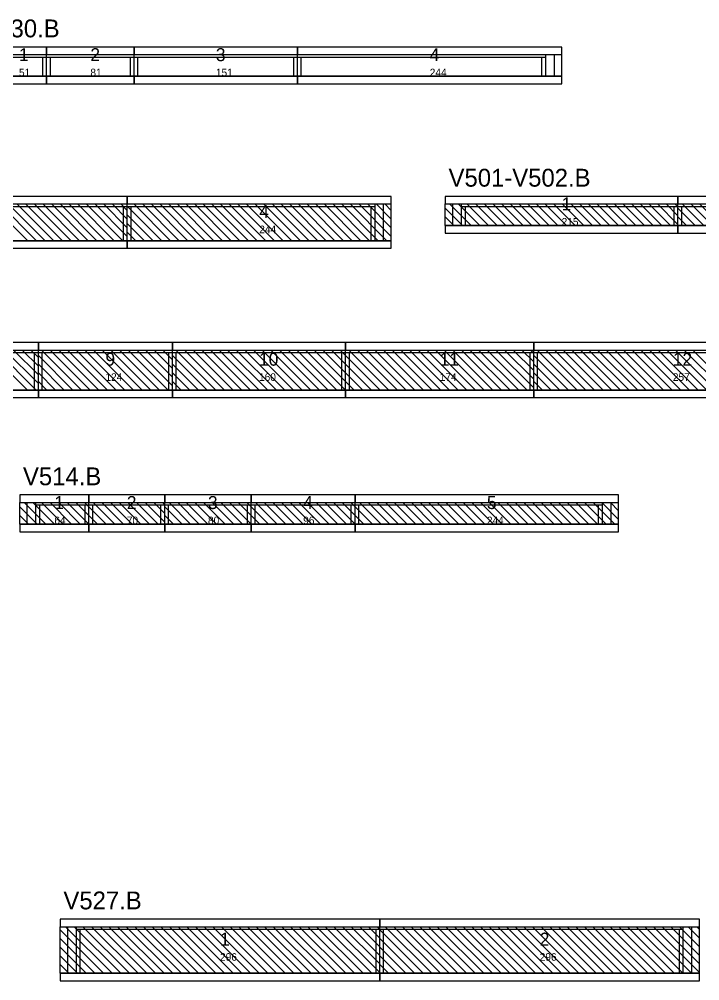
# Model space of a CAD drawing. Header units: metres. Extents: x -10 to 74425, y -2037 to 26.
# Drawn here: x 2828 to 3457, y -878 to 11 of the extents above; entities that cross this region are included whole.
import ezdxf

# ---------------------------------------------------------------- set-up
doc = ezdxf.new("R2010")
doc.units = ezdxf.units.M
doc.layers.add('VIGAS', color=7, linetype='Continuous')

msp = doc.modelspace()

# ---------------------------------------------------------------- linework, layer by layer
at = {"layer": 'VIGAS'}
for p, q in [((2802, -22), (2853, -22)), ((2817, -24.2), (2853, -24.2)), ((2849.5, -42), (2849.5, -24.2)), ((2853, -42), (2853, -22)), ((2853, -42), (2853, -22)), ((2853, -22), (2934, -22)), ((2853, -42), (2853, -22)), ((2853, -42), (2853, -22)), ((2853, -42), (2853, -22)), ((2853, -24.2), (2934, -24.2)), ((2856.5, -42), (2856.5, -24.2)), ((2930.5, -42), (2930.5, -24.2)), ((2934, -42), (2934, -22)), ((2934, -42), (2934, -22)), ((2934, -22), (3085, -22)), ((2934, -42), (2934, -22)), ((2934, -42), (2934, -22)), ((2934, -42), (2934, -22)), ((2934, -24.2), (3085, -24.2)), ((2937.5, -42), (2937.5, -24.2)), ((3081.5, -42), (3081.5, -24.2)), ((3085, -42), (3085, -22)), ((3085, -42), (3085, -22)), ((3085, -22), (3329.4, -22)), ((3085, -42), (3085, -22)), ((3085, -42), (3085, -22)), ((3085, -42), (3085, -22)), ((3085, -24.2), (3314.4, -24.2)), ((3088.5, -42), (3088.5, -24.2)), ((3310.9, -42), (3310.9, -24.2)), ((3314.4, -42), (3314.4, -22)), ((3322.4, -42), (3322.4, -22)), ((3329.4, -42), (3329.4, -22)), ((2802, -42), (2853, -42)), ((2849.5, -42), (2853, -42)), ((2853, -42), (2934, -42)), ((2853, -42), (2856.5, -42)), ((2930.5, -42), (2934, -42)), ((2934, -42), (3085, -42)), ((2934, -42), (2937.5, -42)), ((3081.5, -42), (3085, -42)), ((3085, -42), (3329.4, -42)), ((3085, -42), (3088.5, -42)), ((3310.9, -42), (3314.4, -42)), ((2683.6, -160), (2927.6, -160)), ((2683.6, -162.2), (2927.6, -162.2)), ((2835.6, -194), (2801.6, -160)), ((2843.6, -194), (2809.6, -160)), ((2851.6, -194), (2817.6, -160)), ((2859.6, -194), (2825.6, -160)), ((2867.6, -194), (2833.6, -160)), ((2875.6, -194), (2841.6, -160)), ((2883.6, -194), (2849.6, -160)), ((2891.6, -194), (2857.6, -160)), ((2899.6, -194), (2865.6, -160)), ((2907.6, -194), (2873.6, -160)), ((2915.6, -194), (2881.6, -160)), ((2923.6, -194), (2889.6, -160)), ((2927.6, -190), (2897.6, -160)), ((2927.6, -182), (2905.6, -160)), ((2927.6, -174), (2913.6, -160)), ((2927.6, -166), (2921.6, -160)), ((2924.1, -194), (2924.1, -162.2)), ((2927.6, -194), (2927.6, -160)), ((2927.6, -194), (2927.6, -160)), ((2927.6, -160), (3171.6, -160)), ((2927.6, -194), (2927.6, -160)), ((2927.6, -194), (2927.6, -160)), ((2927.6, -194), (2927.6, -160)), ((2959.6, -194), (2927.6, -162)), ((2927.6, -162.2), (3156.6, -162.2)), ((2931.1, -194), (2931.1, -162.2)), ((2967.6, -194), (2933.6, -160)), ((2975.6, -194), (2941.6, -160)), ((2983.6, -194), (2949.6, -160)), ((2991.6, -194), (2957.6, -160)), ((2999.6, -194), (2965.6, -160)), ((3007.6, -194), (2973.6, -160)), ((3015.6, -194), (2981.6, -160)), ((3023.6, -194), (2989.6, -160)), ((3031.6, -194), (2997.6, -160)), ((3039.6, -194), (3005.6, -160)), ((3047.6, -194), (3013.6, -160)), ((3055.6, -194), (3021.6, -160)), ((3063.6, -194), (3029.6, -160)), ((3071.6, -194), (3037.6, -160)), ((3079.6, -194), (3045.6, -160)), ((3087.6, -194), (3053.6, -160)), ((3095.6, -194), (3061.6, -160)), ((3103.6, -194), (3069.6, -160)), ((3111.6, -194), (3077.6, -160)), ((3119.6, -194), (3085.6, -160)), ((3127.6, -194), (3093.6, -160)), ((3135.6, -194), (3101.6, -160)), ((3143.6, -194), (3109.6, -160)), ((3151.6, -194), (3117.6, -160)), ((3159.6, -194), (3125.6, -160)), ((3167.6, -194), (3133.6, -160)), ((3171.6, -190), (3141.6, -160)), ((3171.6, -182), (3149.6, -160)), ((3153.1, -194), (3153.1, -162.2)), ((3156.6, -194), (3156.6, -160)), ((3171.6, -174), (3157.6, -160)), ((3164.6, -194), (3164.6, -160)), ((3171.6, -166), (3165.6, -160)), ((3171.6, -194), (3171.6, -160)), ((3221.6, -160), (3436.6, -160)), ((3221.6, -180), (3221.6, -160)), ((3237.6, -180), (3221.6, -164)), ((3245.6, -180), (3225.6, -160)), ((3228.6, -180), (3228.6, -160)), ((3253.6, -180), (3233.6, -160)), ((3236.6, -180), (3236.6, -160)), ((3236.6, -162.2), (3436.6, -162.2)), ((3240.1, -180), (3240.1, -162.2)), ((3261.6, -180), (3241.6, -160)), ((3269.6, -180), (3249.6, -160)), ((3277.6, -180), (3257.6, -160)), ((3285.6, -180), (3265.6, -160)), ((3293.6, -180), (3273.6, -160)), ((3301.6, -180), (3281.6, -160)), ((3309.6, -180), (3289.6, -160)), ((3317.6, -180), (3297.6, -160)), ((3325.6, -180), (3305.6, -160)), ((3333.6, -180), (3313.6, -160)), ((3341.6, -180), (3321.6, -160)), ((3349.6, -180), (3329.6, -160)), ((3357.6, -180), (3337.6, -160)), ((3365.6, -180), (3345.6, -160)), ((3373.6, -180), (3353.6, -160)), ((3381.6, -180), (3361.6, -160)), ((3389.6, -180), (3369.6, -160)), ((3397.6, -180), (3377.6, -160)), ((3405.6, -180), (3385.6, -160)), ((3413.6, -180), (3393.6, -160)), ((3421.6, -180), (3401.6, -160)), ((3429.6, -180), (3409.6, -160)), ((3436.6, -179), (3417.6, -160)), ((3436.6, -171), (3425.6, -160)), ((3433.1, -180), (3433.1, -162.2)), ((3436.6, -163), (3433.6, -160)), ((3436.6, -180), (3436.6, -160)), ((3436.6, -180), (3436.6, -160)), ((3436.6, -160), (3680.6, -160)), ((3436.6, -180), (3436.6, -160)), ((3436.6, -180), (3436.6, -160)), ((3436.6, -180), (3436.6, -160)), ((3436.6, -162.2), (3680.6, -162.2)), ((3452.6, -180), (3436.6, -164)), ((3440.1, -180), (3440.1, -162.2)), ((3460.6, -180), (3440.6, -160)), ((3468.6, -180), (3448.6, -160)), ((3476.6, -180), (3456.6, -160)), ((2951.6, -194), (2927.6, -170)), ((3229.6, -180), (3221.6, -172)), ((3444.6, -180), (3436.6, -172)), ((2943.6, -194), (2927.6, -178)), ((2935.6, -194), (2927.6, -186)), ((3221.6, -180), (3436.6, -180)), ((3221.6, -180), (3221.6, -180)), ((3236.6, -180), (3240.1, -180)), ((3433.1, -180), (3436.6, -180)), ((3436.6, -180), (3680.6, -180)), ((3436.6, -180), (3440.1, -180)), ((3436.6, -180), (3436.6, -180)), ((2683.6, -194), (2927.6, -194)), ((2924.1, -194), (2927.6, -194)), ((2927.6, -194), (3171.6, -194)), ((2927.6, -194), (2931.1, -194)), ((2927.6, -194), (2927.6, -194)), ((3153.1, -194), (3156.6, -194)), ((2723.4, -295), (2845.4, -295)), ((2723.4, -297.2), (2845.4, -297.2)), ((2835.4, -332), (2798.4, -295)), ((2843.4, -332), (2806.4, -295)), ((2845.4, -326), (2814.4, -295)), ((2845.4, -318), (2822.4, -295)), ((2845.4, -310), (2830.4, -295)), ((2845.4, -302), (2838.4, -295)), ((2841.9, -332), (2841.9, -297.2)), ((2845.4, -332), (2845.4, -295)), ((2845.4, -332), (2845.4, -295)), ((2845.4, -295), (2969.4, -295)), ((2845.4, -332), (2845.4, -295)), ((2845.4, -332), (2845.4, -295)), ((2845.4, -332), (2845.4, -295)), ((2845.4, -297.2), (2969.4, -297.2)), ((2877.4, -332), (2845.4, -300)), ((2885.4, -332), (2848.4, -295)), ((2848.9, -332), (2848.9, -297.2)), ((2893.4, -332), (2856.4, -295)), ((2901.4, -332), (2864.4, -295)), ((2909.4, -332), (2872.4, -295)), ((2917.4, -332), (2880.4, -295)), ((2925.4, -332), (2888.4, -295)), ((2933.4, -332), (2896.4, -295)), ((2941.4, -332), (2904.4, -295)), ((2949.4, -332), (2912.4, -295)), ((2957.4, -332), (2920.4, -295)), ((2965.4, -332), (2928.4, -295)), ((2969.4, -328), (2936.4, -295)), ((2969.4, -320), (2944.4, -295)), ((2969.4, -312), (2952.4, -295)), ((2969.4, -304), (2960.4, -295)), ((2965.9, -332), (2965.9, -297.2)), ((2969.4, -296), (2968.4, -295)), ((2969.4, -332), (2969.4, -295)), ((2969.4, -332), (2969.4, -295)), ((2969.4, -295), (3129.4, -295)), ((2969.4, -332), (2969.4, -295)), ((2969.4, -332), (2969.4, -295)), ((2969.4, -332), (2969.4, -295)), ((2969.4, -297.2), (3129.4, -297.2)), ((3001.4, -332), (2969.4, -300)), ((3009.4, -332), (2972.4, -295)), ((2972.9, -332), (2972.9, -297.2)), ((3017.4, -332), (2980.4, -295)), ((3025.4, -332), (2988.4, -295)), ((3033.4, -332), (2996.4, -295)), ((3041.4, -332), (3004.4, -295)), ((3049.4, -332), (3012.4, -295)), ((3057.4, -332), (3020.4, -295)), ((3065.4, -332), (3028.4, -295)), ((3073.4, -332), (3036.4, -295)), ((3081.4, -332), (3044.4, -295)), ((3089.4, -332), (3052.4, -295)), ((3097.4, -332), (3060.4, -295)), ((3105.4, -332), (3068.4, -295)), ((3113.4, -332), (3076.4, -295)), ((3121.4, -332), (3084.4, -295)), ((3129.4, -332), (3092.4, -295)), ((3129.4, -324), (3100.4, -295)), ((3129.4, -316), (3108.4, -295)), ((3129.4, -308), (3116.4, -295)), ((3129.4, -300), (3124.4, -295)), ((3125.9, -332), (3125.9, -297.2)), ((3129.4, -332), (3129.4, -295)), ((3129.4, -332), (3129.4, -295)), ((3129.4, -295), (3303.4, -295)), ((3129.4, -332), (3129.4, -295)), ((3129.4, -332), (3129.4, -295)), ((3129.4, -332), (3129.4, -295)), ((3129.4, -297.2), (3303.4, -297.2)), ((3161.4, -332), (3129.4, -300)), ((3169.4, -332), (3132.4, -295)), ((3132.9, -332), (3132.9, -297.2)), ((3177.4, -332), (3140.4, -295)), ((3185.4, -332), (3148.4, -295)), ((3193.4, -332), (3156.4, -295)), ((3201.4, -332), (3164.4, -295)), ((3209.4, -332), (3172.4, -295)), ((3217.4, -332), (3180.4, -295)), ((3225.4, -332), (3188.4, -295)), ((3233.4, -332), (3196.4, -295)), ((3241.4, -332), (3204.4, -295)), ((3249.4, -332), (3212.4, -295)), ((3257.4, -332), (3220.4, -295)), ((3265.4, -332), (3228.4, -295)), ((3273.4, -332), (3236.4, -295)), ((3281.4, -332), (3244.4, -295)), ((3289.4, -332), (3252.4, -295)), ((3297.4, -332), (3260.4, -295)), ((3303.4, -330), (3268.4, -295)), ((3303.4, -322), (3276.4, -295)), ((3303.4, -314), (3284.4, -295)), ((3303.4, -306), (3292.4, -295)), ((3299.9, -332), (3299.9, -297.2)), ((3303.4, -298), (3300.4, -295)), ((3303.4, -332), (3303.4, -295)), ((3303.4, -332), (3303.4, -295)), ((3303.4, -295), (3560.4, -295)), ((3303.4, -332), (3303.4, -295)), ((3303.4, -332), (3303.4, -295)), ((3303.4, -332), (3303.4, -295)), ((3303.4, -297.2), (3545.4, -297.2)), ((3335.4, -332), (3303.4, -300)), ((3343.4, -332), (3306.4, -295)), ((3306.9, -332), (3306.9, -297.2)), ((3351.4, -332), (3314.4, -295)), ((3359.4, -332), (3322.4, -295)), ((3367.4, -332), (3330.4, -295)), ((3375.4, -332), (3338.4, -295)), ((3383.4, -332), (3346.4, -295)), ((3391.4, -332), (3354.4, -295)), ((3399.4, -332), (3362.4, -295)), ((3407.4, -332), (3370.4, -295)), ((3415.4, -332), (3378.4, -295)), ((3423.4, -332), (3386.4, -295)), ((3431.4, -332), (3394.4, -295)), ((3439.4, -332), (3402.4, -295)), ((3447.4, -332), (3410.4, -295)), ((3455.4, -332), (3418.4, -295)), ((3463.4, -332), (3426.4, -295)), ((3471.4, -332), (3434.4, -295)), ((3479.4, -332), (3442.4, -295)), ((3487.4, -332), (3450.4, -295)), ((2869.4, -332), (2845.4, -308)), ((2993.4, -332), (2969.4, -308)), ((3153.4, -332), (3129.4, -308)), ((3327.4, -332), (3303.4, -308)), ((2861.4, -332), (2845.4, -316)), ((2985.4, -332), (2969.4, -316)), ((3145.4, -332), (3129.4, -316)), ((3319.4, -332), (3303.4, -316)), ((2853.4, -332), (2845.4, -324)), ((2977.4, -332), (2969.4, -324)), ((3137.4, -332), (3129.4, -324)), ((3311.4, -332), (3303.4, -324)), ((2723.4, -332), (2845.4, -332)), ((2841.9, -332), (2845.4, -332)), ((2845.4, -332), (2969.4, -332)), ((2845.4, -332), (2848.9, -332)), ((2845.4, -332), (2845.4, -332)), ((2965.9, -332), (2969.4, -332)), ((2969.4, -332), (3129.4, -332)), ((2969.4, -332), (2972.9, -332)), ((2969.4, -332), (2969.4, -332)), ((3125.9, -332), (3129.4, -332)), ((3129.4, -332), (3303.4, -332)), ((3129.4, -332), (3132.9, -332)), ((3129.4, -332), (3129.4, -332)), ((3299.9, -332), (3303.4, -332)), ((3303.4, -332), (3560.4, -332)), ((3303.4, -332), (3306.9, -332)), ((3303.4, -332), (3303.4, -332)), ((2828.2, -436), (2892.2, -436)), ((2828.2, -456), (2828.2, -436)), ((2844.2, -456), (2828.2, -440)), ((2852.2, -456), (2832.2, -436)), ((2835.2, -456), (2835.2, -436)), ((2860.2, -456), (2840.2, -436)), ((2843.2, -456), (2843.2, -436)), ((2843.2, -438.2), (2892.2, -438.2)), ((2846.7, -456), (2846.7, -438.2)), ((2868.2, -456), (2848.2, -436)), ((2876.2, -456), (2856.2, -436)), ((2884.2, -456), (2864.2, -436)), ((2892.2, -456), (2872.2, -436)), ((2892.2, -448), (2880.2, -436)), ((2892.2, -440), (2888.2, -436)), ((2888.7, -456), (2888.7, -438.2)), ((2892.2, -456), (2892.2, -436)), ((2892.2, -456), (2892.2, -436)), ((2892.2, -436), (2962.2, -436)), ((2892.2, -456), (2892.2, -436)), ((2892.2, -456), (2892.2, -436)), ((2892.2, -456), (2892.2, -436)), ((2892.2, -438.2), (2962.2, -438.2)), ((2908.2, -456), (2892.2, -440)), ((2895.7, -456), (2895.7, -438.2)), ((2916.2, -456), (2896.2, -436)), ((2924.2, -456), (2904.2, -436)), ((2932.2, -456), (2912.2, -436)), ((2940.2, -456), (2920.2, -436)), ((2948.2, -456), (2928.2, -436)), ((2956.2, -456), (2936.2, -436)), ((2962.2, -454), (2944.2, -436)), ((2962.2, -446), (2952.2, -436)), ((2958.7, -456), (2958.7, -438.2)), ((2962.2, -438), (2960.2, -436)), ((2962.2, -456), (2962.2, -436)), ((2962.2, -456), (2962.2, -436)), ((2962.2, -436), (3042.2, -436)), ((2962.2, -456), (2962.2, -436)), ((2962.2, -456), (2962.2, -436)), ((2962.2, -456), (2962.2, -436)), ((2962.2, -438.2), (3042.2, -438.2)), ((2978.2, -456), (2962.2, -440)), ((2965.7, -456), (2965.7, -438.2)), ((2986.2, -456), (2966.2, -436)), ((2994.2, -456), (2974.2, -436)), ((3002.2, -456), (2982.2, -436)), ((3010.2, -456), (2990.2, -436)), ((3018.2, -456), (2998.2, -436)), ((3026.2, -456), (3006.2, -436)), ((3034.2, -456), (3014.2, -436)), ((3042.2, -456), (3022.2, -436)), ((3042.2, -448), (3030.2, -436)), ((3042.2, -440), (3038.2, -436)), ((3038.7, -456), (3038.7, -438.2)), ((3042.2, -456), (3042.2, -436)), ((3042.2, -456), (3042.2, -436)), ((3042.2, -436), (3138.2, -436)), ((3042.2, -456), (3042.2, -436)), ((3042.2, -456), (3042.2, -436)), ((3042.2, -456), (3042.2, -436)), ((3042.2, -438.2), (3138.2, -438.2)), ((3058.2, -456), (3042.2, -440)), ((3045.7, -456), (3045.7, -438.2)), ((3066.2, -456), (3046.2, -436)), ((3074.2, -456), (3054.2, -436)), ((3082.2, -456), (3062.2, -436)), ((3090.2, -456), (3070.2, -436)), ((3098.2, -456), (3078.2, -436)), ((3106.2, -456), (3086.2, -436)), ((3114.2, -456), (3094.2, -436)), ((3122.2, -456), (3102.2, -436)), ((3130.2, -456), (3110.2, -436)), ((3138.2, -456), (3118.2, -436)), ((3138.2, -448), (3126.2, -436)), ((3138.2, -440), (3134.2, -436)), ((3134.7, -456), (3134.7, -438.2)), ((3138.2, -456), (3138.2, -436)), ((3138.2, -456), (3138.2, -436)), ((3138.2, -436), (3381.8, -436)), ((3138.2, -456), (3138.2, -436)), ((3138.2, -456), (3138.2, -436)), ((3138.2, -456), (3138.2, -436)), ((3138.2, -438.2), (3366.8, -438.2)), ((3154.2, -456), (3138.2, -440)), ((3141.7, -456), (3141.7, -438.2)), ((3162.2, -456), (3142.2, -436)), ((3170.2, -456), (3150.2, -436)), ((3178.2, -456), (3158.2, -436)), ((3186.2, -456), (3166.2, -436)), ((3194.2, -456), (3174.2, -436)), ((3202.2, -456), (3182.2, -436)), ((3210.2, -456), (3190.2, -436)), ((3218.2, -456), (3198.2, -436)), ((3226.2, -456), (3206.2, -436)), ((3234.2, -456), (3214.2, -436)), ((3242.2, -456), (3222.2, -436)), ((3250.2, -456), (3230.2, -436)), ((3258.2, -456), (3238.2, -436)), ((3266.2, -456), (3246.2, -436)), ((3274.2, -456), (3254.2, -436)), ((3282.2, -456), (3262.2, -436)), ((3290.2, -456), (3270.2, -436)), ((3298.2, -456), (3278.2, -436)), ((3306.2, -456), (3286.2, -436)), ((3314.2, -456), (3294.2, -436)), ((3322.2, -456), (3302.2, -436)), ((3330.2, -456), (3310.2, -436)), ((3338.2, -456), (3318.2, -436)), ((3346.2, -456), (3326.2, -436)), ((3354.2, -456), (3334.2, -436)), ((3362.2, -456), (3342.2, -436)), ((3370.2, -456), (3350.2, -436)), ((3378.2, -456), (3358.2, -436)), ((3363.3, -456), (3363.3, -438.2)), ((3381.8, -451.6), (3366.2, -436)), ((3366.8, -456), (3366.8, -436)), ((3381.8, -443.6), (3374.2, -436)), ((3374.8, -456), (3374.8, -436)), ((3381.8, -456), (3381.8, -436)), ((2836.2, -456), (2828.2, -448)), ((2900.2, -456), (2892.2, -448)), ((2970.2, -456), (2962.2, -448)), ((3050.2, -456), (3042.2, -448)), ((3146.2, -456), (3138.2, -448)), ((2828.2, -456), (2892.2, -456)), ((2828.2, -456), (2828.2, -456)), ((2843.2, -456), (2846.7, -456)), ((2888.7, -456), (2892.2, -456)), ((2892.2, -456), (2962.2, -456)), ((2892.2, -456), (2895.7, -456)), ((2892.2, -456), (2892.2, -456)), ((2958.7, -456), (2962.2, -456)), ((2962.2, -456), (3042.2, -456)), ((2962.2, -456), (2965.7, -456)), ((2962.2, -456), (2962.2, -456)), ((3038.7, -456), (3042.2, -456)), ((3042.2, -456), (3138.2, -456)), ((3042.2, -456), (3045.7, -456)), ((3042.2, -456), (3042.2, -456)), ((3134.7, -456), (3138.2, -456)), ((3138.2, -456), (3381.8, -456)), ((3138.2, -456), (3141.7, -456)), ((3138.2, -456), (3138.2, -456)), ((3363.3, -456), (3366.8, -456)), ((2865.6, -828), (3161.1, -828)), ((2865.6, -871), (2865.6, -828)), ((2905.6, -871), (2865.6, -831)), ((2913.6, -871), (2870.6, -828)), ((2872.6, -871), (2872.6, -828)), ((2921.6, -871), (2878.6, -828)), ((2880.6, -871), (2880.6, -828)), ((2880.6, -830.2), (3161.1, -830.2)), ((2884.1, -871), (2884.1, -830.2)), ((2929.6, -871), (2886.6, -828)), ((2937.6, -871), (2894.6, -828)), ((2945.6, -871), (2902.6, -828)), ((2953.6, -871), (2910.6, -828)), ((2961.6, -871), (2918.6, -828)), ((2969.6, -871), (2926.6, -828)), ((2977.6, -871), (2934.6, -828)), ((2985.6, -871), (2942.6, -828)), ((2993.6, -871), (2950.6, -828)), ((3001.6, -871), (2958.6, -828)), ((3009.6, -871), (2966.6, -828)), ((3017.6, -871), (2974.6, -828)), ((3025.6, -871), (2982.6, -828)), ((3033.6, -871), (2990.6, -828)), ((3041.6, -871), (2998.6, -828)), ((3049.6, -871), (3006.6, -828)), ((3057.6, -871), (3014.6, -828)), ((3065.6, -871), (3022.6, -828)), ((3073.6, -871), (3030.6, -828)), ((3081.6, -871), (3038.6, -828)), ((3089.6, -871), (3046.6, -828)), ((3097.6, -871), (3054.6, -828)), ((3105.6, -871), (3062.6, -828)), ((3113.6, -871), (3070.6, -828)), ((3121.6, -871), (3078.6, -828)), ((3129.6, -871), (3086.6, -828)), ((3137.6, -871), (3094.6, -828)), ((3145.6, -871), (3102.6, -828)), ((3153.6, -871), (3110.6, -828)), ((3161.1, -870.5), (3118.6, -828)), ((3161.1, -862.5), (3126.6, -828)), ((3161.1, -854.5), (3134.6, -828)), ((3161.1, -846.5), (3142.6, -828)), ((3161.1, -838.5), (3150.6, -828)), ((3157.6, -871), (3157.6, -830.2)), ((3161.1, -830.5), (3158.6, -828)), ((3161.1, -871), (3161.1, -828)), ((3161.1, -871), (3161.1, -828)), ((3161.1, -828), (3456.6, -828)), ((3161.1, -871), (3161.1, -828)), ((3161.1, -871), (3161.1, -828)), ((3161.1, -871), (3161.1, -828)), ((3161.1, -830.2), (3441.6, -830.2)), ((3201.1, -871), (3161.1, -831)), ((3164.6, -871), (3164.6, -830.2)), ((3209.1, -871), (3166.1, -828)), ((3217.1, -871), (3174.1, -828)), ((3225.1, -871), (3182.1, -828)), ((3233.1, -871), (3190.1, -828)), ((3241.1, -871), (3198.1, -828)), ((3249.1, -871), (3206.1, -828)), ((3257.1, -871), (3214.1, -828)), ((3265.1, -871), (3222.1, -828)), ((3273.1, -871), (3230.1, -828)), ((3281.1, -871), (3238.1, -828)), ((3289.1, -871), (3246.1, -828)), ((3297.1, -871), (3254.1, -828)), ((3305.1, -871), (3262.1, -828)), ((3313.1, -871), (3270.1, -828)), ((3321.1, -871), (3278.1, -828)), ((3329.1, -871), (3286.1, -828)), ((3337.1, -871), (3294.1, -828)), ((3345.1, -871), (3302.1, -828)), ((3353.1, -871), (3310.1, -828)), ((3361.1, -871), (3318.1, -828)), ((3369.1, -871), (3326.1, -828)), ((3377.1, -871), (3334.1, -828)), ((3385.1, -871), (3342.1, -828)), ((3393.1, -871), (3350.1, -828)), ((3401.1, -871), (3358.1, -828)), ((3409.1, -871), (3366.1, -828)), ((3417.1, -871), (3374.1, -828)), ((3425.1, -871), (3382.1, -828)), ((3433.1, -871), (3390.1, -828)), ((3441.1, -871), (3398.1, -828)), ((3449.1, -871), (3406.1, -828)), ((3456.6, -870.5), (3414.1, -828)), ((3456.6, -862.5), (3422.1, -828)), ((3456.6, -854.5), (3430.1, -828)), ((3456.6, -846.5), (3438.1, -828)), ((3438.1, -871), (3438.1, -830.2)), ((3441.6, -871), (3441.6, -828)), ((3456.6, -838.5), (3446.1, -828)), ((3449.6, -871), (3449.6, -828)), ((3456.6, -830.5), (3454.1, -828)), ((3456.6, -871), (3456.6, -828)), ((2897.6, -871), (2865.6, -839)), ((3193.1, -871), (3161.1, -839)), ((2889.6, -871), (2865.6, -847)), ((3185.1, -871), (3161.1, -847)), ((2881.6, -871), (2865.6, -855)), ((3177.1, -871), (3161.1, -855)), ((2873.6, -871), (2865.6, -863)), ((3169.1, -871), (3161.1, -863)), ((2865.6, -871), (3161.1, -871)), ((2865.6, -871), (2865.6, -871)), ((2880.6, -871), (2884.1, -871)), ((3157.6, -871), (3161.1, -871)), ((3161.1, -871), (3456.6, -871)), ((3161.1, -871), (3164.6, -871)), ((3161.1, -871), (3161.1, -871)), ((3438.1, -871), (3441.6, -871))]:
    msp.add_line(p, q, dxfattribs=at)
for points in [[(2802, -22), (2853, -22), (2853, -15), (2802, -15)], [(2853, -22), (2934, -22), (2934, -15), (2853, -15)], [(2934, -22), (3085, -22), (3085, -15), (2934, -15)], [(3085, -22), (3329.4, -22), (3329.4, -15), (3085, -15)], [(2802, -49), (2853, -49), (2853, -42), (2802, -42)], [(2853, -49), (2934, -49), (2934, -42), (2853, -42)], [(2934, -49), (3085, -49), (3085, -42), (2934, -42)], [(3085, -49), (3329.4, -49), (3329.4, -42), (3085, -42)], [(2683.6, -160), (2927.6, -160), (2927.6, -153), (2683.6, -153)], [(2927.6, -160), (3171.6, -160), (3171.6, -153), (2927.6, -153)], [(3221.6, -160), (3436.6, -160), (3436.6, -153), (3221.6, -153)], [(3436.6, -160), (3680.6, -160), (3680.6, -153), (3436.6, -153)], [(3221.6, -187), (3436.6, -187), (3436.6, -180), (3221.6, -180)], [(3436.6, -187), (3680.6, -187), (3680.6, -180), (3436.6, -180)], [(2683.6, -201), (2927.6, -201), (2927.6, -194), (2683.6, -194)], [(2927.6, -201), (3171.6, -201), (3171.6, -194), (2927.6, -194)], [(2723.4, -295), (2845.4, -295), (2845.4, -288), (2723.4, -288)], [(2845.4, -295), (2969.4, -295), (2969.4, -288), (2845.4, -288)], [(2969.4, -295), (3129.4, -295), (3129.4, -288), (2969.4, -288)], [(3129.4, -295), (3303.4, -295), (3303.4, -288), (3129.4, -288)], [(3303.4, -295), (3560.4, -295), (3560.4, -288), (3303.4, -288)], [(2723.4, -339), (2845.4, -339), (2845.4, -332), (2723.4, -332)], [(2845.4, -339), (2969.4, -339), (2969.4, -332), (2845.4, -332)], [(2969.4, -339), (3129.4, -339), (3129.4, -332), (2969.4, -332)], [(3129.4, -339), (3303.4, -339), (3303.4, -332), (3129.4, -332)], [(3303.4, -339), (3560.4, -339), (3560.4, -332), (3303.4, -332)], [(2828.2, -436), (2892.2, -436), (2892.2, -429), (2828.2, -429)], [(2892.2, -436), (2962.2, -436), (2962.2, -429), (2892.2, -429)], [(2962.2, -436), (3042.2, -436), (3042.2, -429), (2962.2, -429)], [(3042.2, -436), (3138.2, -436), (3138.2, -429), (3042.2, -429)], [(3138.2, -436), (3381.8, -436), (3381.8, -429), (3138.2, -429)], [(2828.2, -463), (2892.2, -463), (2892.2, -456), (2828.2, -456)], [(2892.2, -463), (2962.2, -463), (2962.2, -456), (2892.2, -456)], [(2962.2, -463), (3042.2, -463), (3042.2, -456), (2962.2, -456)], [(3042.2, -463), (3138.2, -463), (3138.2, -456), (3042.2, -456)], [(3138.2, -463), (3381.8, -463), (3381.8, -456), (3138.2, -456)], [(2865.6, -828), (3161.1, -828), (3161.1, -821), (2865.6, -821)], [(3161.1, -828), (3456.6, -828), (3456.6, -821), (3161.1, -821)], [(2865.6, -878), (3161.1, -878), (3161.1, -871), (2865.6, -871)], [(3161.1, -878), (3456.6, -878), (3456.6, -871), (3161.1, -871)]]:
    msp.add_lwpolyline(points, close=True, dxfattribs=at)

# ---------------------------------------------------------------- texts
for s, height, p in [('V30.B', 16.5, (2805, -6)), ('1', 12, (2827.5, -28)), ('2', 12, (2893.5, -28)), ('3', 12, (3009.5, -28)), ('4', 12, (3207.2, -28)), ('51', 7, (2827.5, -42)), ('81', 7, (2893.5, -42)), ('151', 7, (3009.5, -42)), ('244', 7, (3207.2, -42)), ('V501-V502.B', 16.5, (3224.6, -144)), ('1', 12, (3329.1, -166)), ('4', 12, (3049.6, -173)), ('215', 7, (3329.1, -180)), ('244', 7, (3049.6, -187)), ('9', 12, (2907.4, -309.5)), ('10', 12, (3049.4, -309.5)), ('11', 12, (3216.4, -309.5)), ('12', 12, (3431.9, -309.5)), ('124', 7, (2907.4, -323.5)), ('160', 7, (3049.4, -323.5)), ('174', 7, (3216.4, -323.5)), ('257', 7, (3431.9, -323.5)), ('V514.B', 16.5, (2831.2, -420)), ('1', 12, (2860.2, -442)), ('2', 12, (2927.2, -442)), ('3', 12, (3002.2, -442)), ('4', 12, (3090.2, -442)), ('5', 12, (3260, -442)), ('64', 7, (2860.2, -456)), ('70', 7, (2927.2, -456)), ('80', 7, (3002.2, -456)), ('96', 7, (3090.2, -456)), ('244', 7, (3260, -456)), ('V527.B', 16.5, (2868.6, -812)), ('1', 12, (3013.35, -845.5)), ('2', 12, (3308.85, -845.5)), ('296', 7, (3013.35, -859.5)), ('296', 7, (3308.85, -859.5))]:
    msp.add_text(s, height=height, dxfattribs=at).set_placement(p)

doc.saveas('drawing.dxf')
